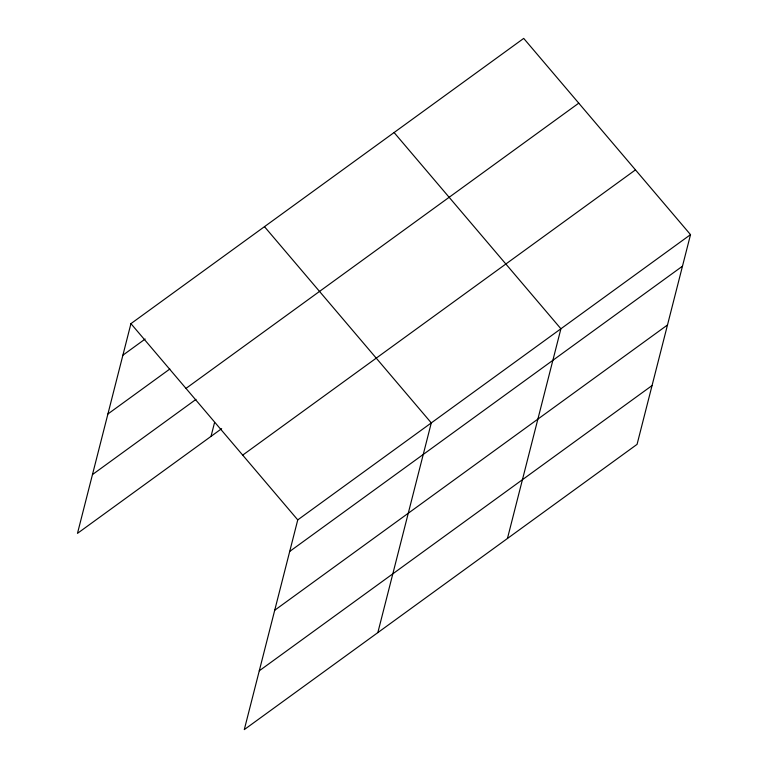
<?xml version="1.0" encoding="UTF-8"?>
<svg xmlns="http://www.w3.org/2000/svg" width="768" height="768" viewBox="0 0 768 768"><rect width="100%" height="100%" fill="white"/><g stroke="black" fill="none" stroke-linecap="round" stroke-linejoin="round"><path stroke-width="1.15" d="M690.518 234.643L297.754 519.888L244.291 729.6L637.066 444.355L690.518 234.643L523.709 38.4L130.934 323.645L77.482 533.357L221.664 428.65M211.018 436.378L214.55 422.544M377.837 632.621L431.29 422.899L264.48 226.666M507.446 538.483L560.909 328.771L394.09 132.528M122.89 355.2L145.152 339.034M107.904 413.99L169.843 369.014M185.981 388.406L578.755 103.162M92.467 474.566L196.013 399.37M242.698 455.126L635.472 169.882M289.709 551.434L682.474 266.189M274.723 610.234L667.488 324.979M259.277 670.81L652.051 385.555M130.934 323.645L297.754 519.888"/></g></svg>
